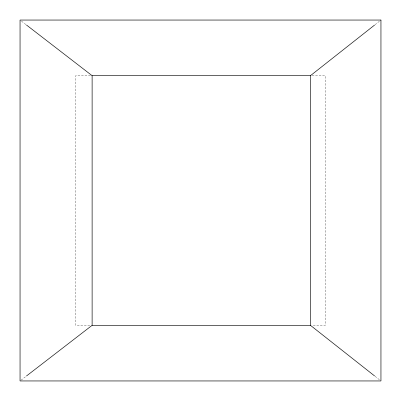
<?xml version="1.0" encoding="UTF-8"?>
<svg xmlns="http://www.w3.org/2000/svg" width="401" height="401" viewBox="0 0 401 401"><rect width="100%" height="100%" fill="white"/><g stroke="black" fill="none" stroke-linecap="round" stroke-linejoin="round"><path stroke-width="0.3" stroke-dasharray="2 1.5" d="M375.075 24.687L379.481 21.208M21.037 380.188L25.975 376.379M90.42 75.674L75.674 75.674L75.674 325.326L90.42 325.326M312.063 75.674L325.326 75.674L325.326 325.326L312.063 325.326M21.529 21.193L25.975 24.621M375.075 376.313L379.973 380.178"/><path stroke-width="0.6" d="M26.466 25.002L92.12 75.674L310.444 75.674L374.584 25.073M26.466 375.998L92.12 325.326L310.444 325.326L374.584 375.927M310.444 75.674L310.444 325.326M92.12 75.674L92.12 325.326M380.95 20.05L20.05 20.05L20.05 380.95L380.95 380.95L380.95 20.05"/></g></svg>
